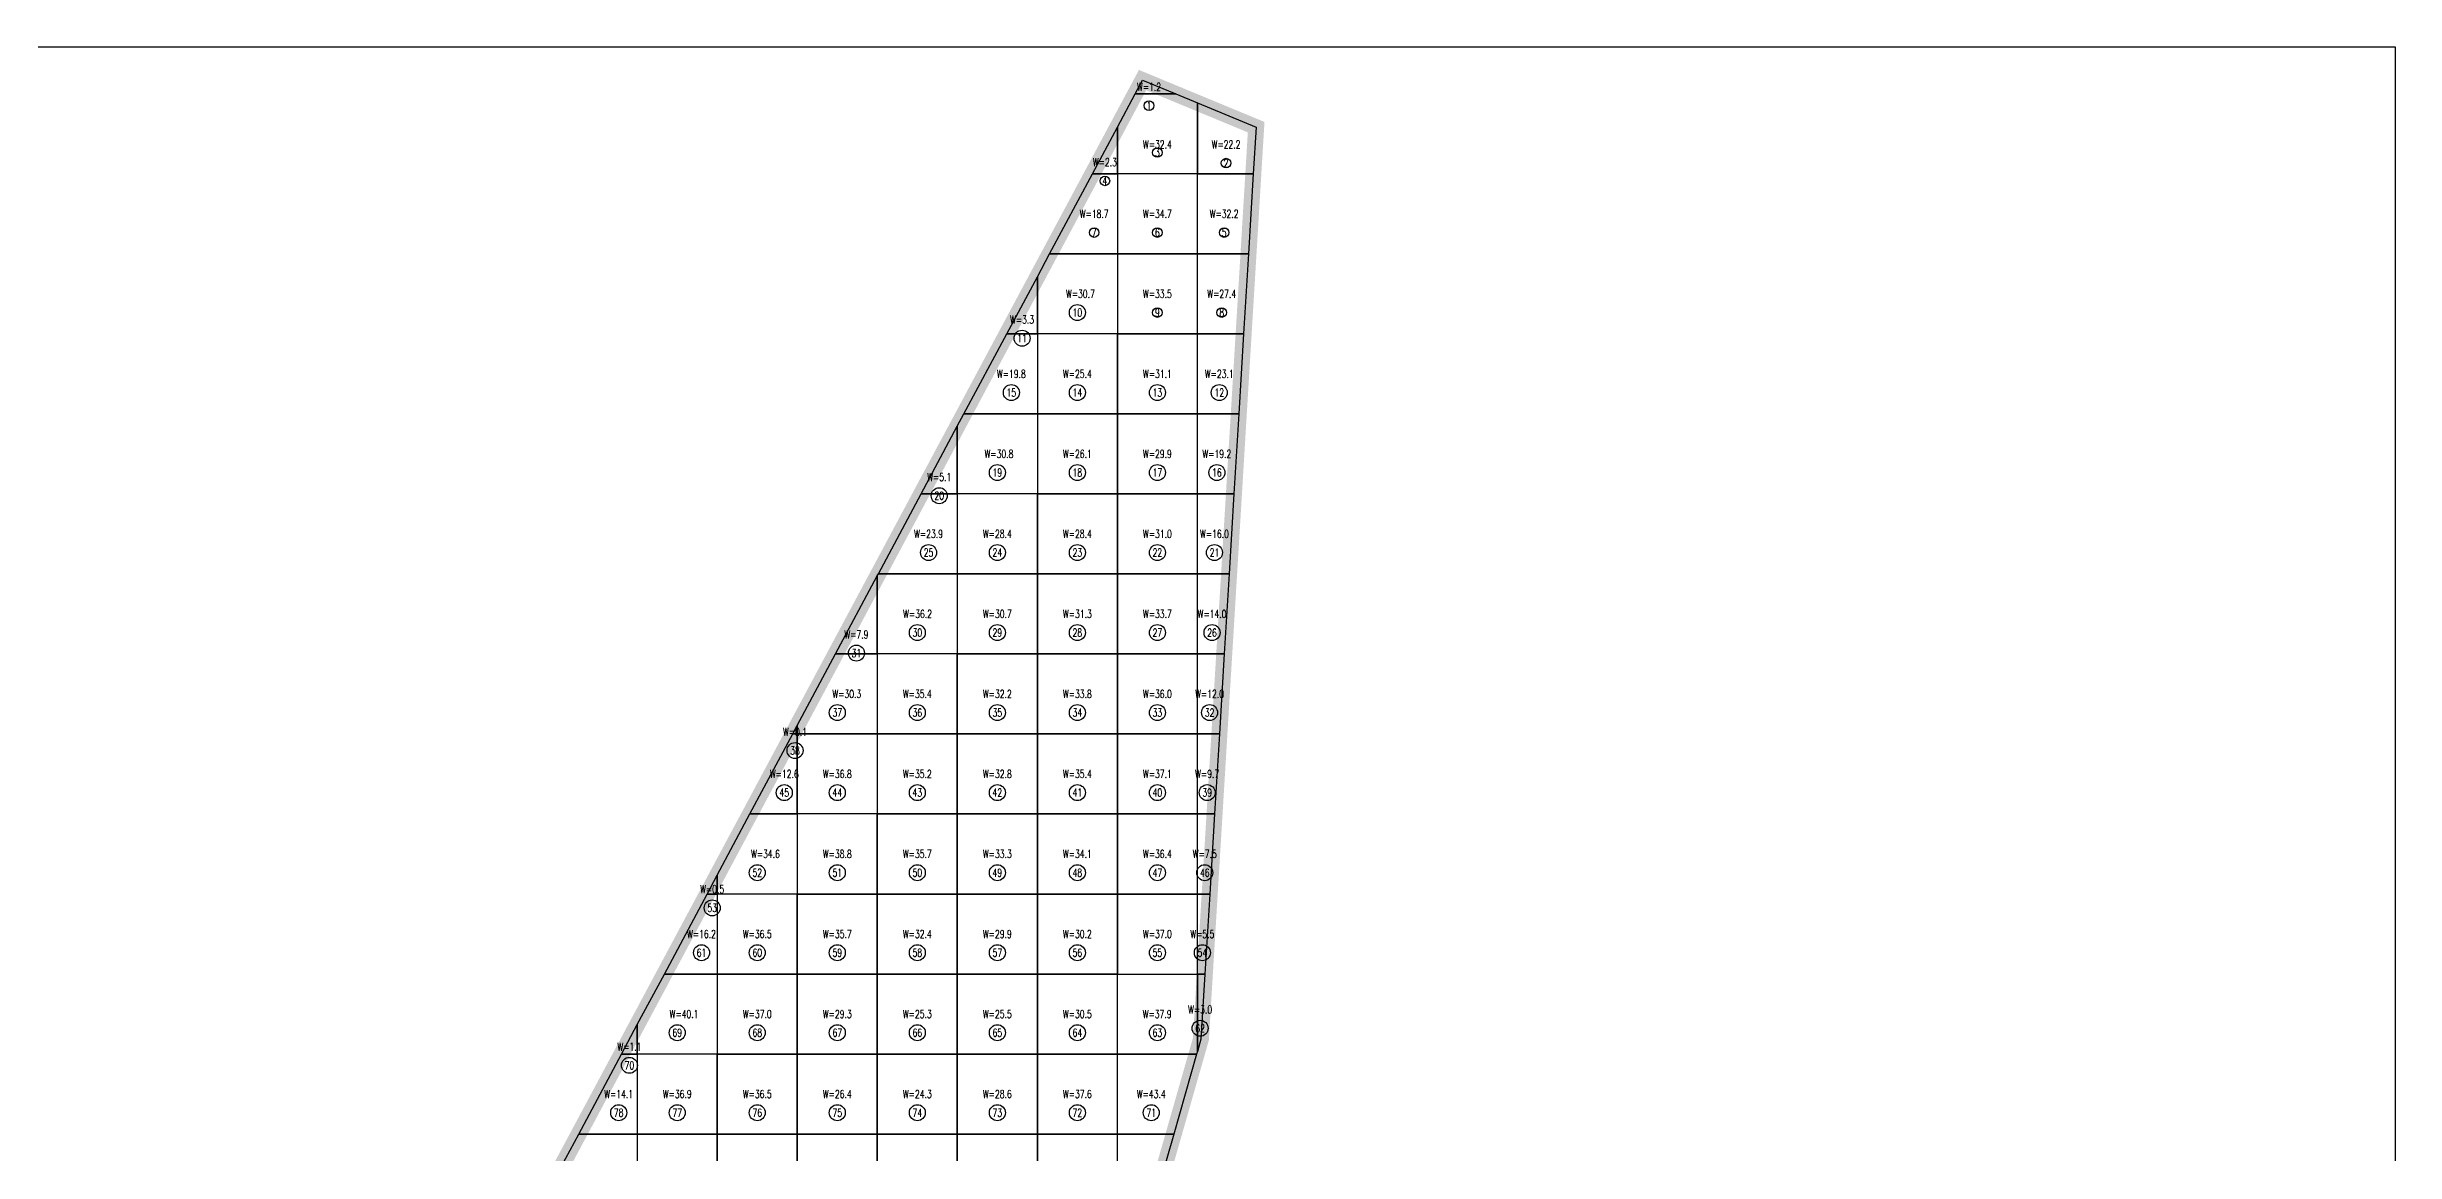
# Model space of a CAD drawing. Extents: x 4283 to 40403, y 1134 to 1764.
# Drawn here: x 27927.2 to 28013.5, y 1631.7 to 1672.4 of the extents above; entities that cross this region are included whole.
import ezdxf
from ezdxf.enums import TextEntityAlignment as Align

# ---------------------------------------------------------------- set-up
doc = ezdxf.new("R2010")
doc.units = 0
for name, color, linetype in [('tdz_1-5方格网', 2, 'Continuous'), ('tdz_1-5方格网计算', 7, 'Continuous'), ('tdz_土方计算图', 7, 'Continuous'), ('tdz_格田', 6, 'Continuous')]:
    doc.layers.add(name, color=color, linetype=linetype)
doc.styles.add('GLandNum', font='txt_____.ttf', dxfattribs={"width": 0.7, "height": 0.5})

msp = doc.modelspace()

# ---------------------------------------------------------------- linework, layer by layer
at = {"layer": 'tdz_1-5方格网', "linetype": 'Continuous'}
for points in [[(27968.648, 1670.633, 2001.765), (27967.153, 1670.633, 2001.823), (27967.424, 1671.14, 2001.765)], [(27969.439, 1670.305, 2001.765), (27969.439, 1667.692, 2002), (27966.498, 1667.692, 2002.119), (27966.498, 1669.408, 2001.997), (27967.153, 1670.633, 2001.823), (27968.648, 1670.633, 2001.765)], [(27971.495, 1667.692, 2001.816), (27969.439, 1667.692, 2002), (27969.439, 1670.305, 2001.765), (27971.599, 1669.409, 2001.765)], [(27966.498, 1669.408, 2001.997), (27966.498, 1667.692, 2002.119), (27965.579, 1667.692, 2002.227)], [(27965.579, 1667.692, 2002.227), (27966.498, 1667.692, 2002.119), (27966.498, 1664.75, 2002.329), (27964.006, 1664.75, 2002.622)], [(27966.498, 1667.692, 2002.119), (27966.498, 1664.75, 2002.329), (27969.439, 1664.75, 2002.044), (27969.439, 1667.692, 2002)], [(27969.439, 1667.692, 2002), (27971.495, 1667.692, 2001.816), (27971.317, 1664.75, 2001.905), (27969.439, 1664.75, 2002.044)], [(27964.006, 1664.75, 2002.622), (27966.498, 1664.75, 2002.329), (27966.498, 1661.809, 2002.387), (27963.556, 1661.809, 2002.792), (27963.556, 1663.91, 2002.734)], [(27966.498, 1664.75, 2002.329), (27966.498, 1661.809, 2002.387), (27969.439, 1661.809, 2002.104), (27969.439, 1664.75, 2002.044)], [(27969.439, 1664.75, 2002.044), (27971.317, 1664.75, 2001.905), (27971.139, 1661.809, 2001.994), (27969.439, 1661.809, 2002.104)], [(27963.556, 1663.91, 2002.734), (27963.556, 1661.809, 2002.792), (27962.433, 1661.809, 2003.016)], [(27962.433, 1661.809, 2003.016), (27963.556, 1661.809, 2002.792), (27963.556, 1658.868, 2002.949), (27960.859, 1658.868, 2003.411)], [(27963.556, 1661.809, 2002.792), (27963.556, 1658.868, 2002.949), (27966.498, 1658.868, 2002.471), (27966.498, 1661.809, 2002.387)], [(27966.498, 1661.809, 2002.387), (27966.498, 1658.868, 2002.471), (27969.439, 1658.868, 2002.164), (27969.439, 1661.809, 2002.104)], [(27969.439, 1661.809, 2002.104), (27971.139, 1661.809, 2001.994), (27970.96, 1658.868, 2002.083), (27969.439, 1658.868, 2002.164)], [(27960.859, 1658.868, 2003.411), (27963.556, 1658.868, 2002.949), (27963.556, 1655.927, 2003.091), (27960.615, 1655.927, 2003.698), (27960.615, 1658.412, 2003.472)], [(27963.556, 1658.868, 2002.949), (27963.556, 1655.927, 2003.091), (27966.498, 1655.927, 2002.638), (27966.498, 1658.868, 2002.471)], [(27966.498, 1658.868, 2002.471), (27966.498, 1655.927, 2002.638), (27969.439, 1655.927, 2002.224), (27969.439, 1658.868, 2002.164)], [(27969.439, 1658.868, 2002.164), (27970.96, 1658.868, 2002.083), (27970.782, 1655.927, 2002.172), (27969.439, 1655.927, 2002.224)], [(27960.615, 1658.412, 2003.472), (27960.615, 1655.927, 2003.698), (27959.286, 1655.927, 2003.805)], [(27959.286, 1655.927, 2003.805), (27960.615, 1655.927, 2003.698), (27960.615, 1652.986, 2003.801), (27957.713, 1652.986, 2004.225)], [(27960.615, 1655.927, 2003.698), (27960.615, 1652.986, 2003.801), (27963.556, 1652.986, 2003.276), (27963.556, 1655.927, 2003.091)], [(27963.556, 1655.927, 2003.091), (27963.556, 1652.986, 2003.276), (27966.498, 1652.986, 2002.844), (27966.498, 1655.927, 2002.638)], [(27966.498, 1655.927, 2002.638), (27966.498, 1652.986, 2002.844), (27969.439, 1652.986, 2002.378), (27969.439, 1655.927, 2002.224)], [(27969.439, 1655.927, 2002.224), (27970.782, 1655.927, 2002.172), (27970.604, 1652.986, 2002.293), (27969.439, 1652.986, 2002.378)], [(27957.674, 1652.914, 2004.235), (27957.674, 1650.045, 2004.648), (27956.139, 1650.045, 2004.648)], [(27957.713, 1652.986, 2004.225), (27960.615, 1652.986, 2003.801), (27960.615, 1650.045, 2004.045), (27957.674, 1650.045, 2004.648), (27957.674, 1652.914, 2004.235)], [(27960.615, 1652.986, 2003.801), (27960.615, 1650.045, 2004.045), (27963.556, 1650.045, 2003.447), (27963.556, 1652.986, 2003.276)], [(27963.556, 1652.986, 2003.276), (27963.556, 1650.045, 2003.447), (27966.498, 1650.045, 2003.048), (27966.498, 1652.986, 2002.844)], [(27966.498, 1652.986, 2002.844), (27966.498, 1650.045, 2003.048), (27969.439, 1650.045, 2002.554), (27969.439, 1652.986, 2002.378)], [(27969.439, 1652.986, 2002.378), (27970.604, 1652.986, 2002.293), (27970.426, 1650.045, 2002.459), (27969.439, 1650.045, 2002.554)], [(27956.139, 1650.045, 2004.648), (27957.674, 1650.045, 2004.648), (27957.674, 1647.103, 2004.734), (27954.733, 1647.103, 2005.059), (27954.733, 1647.416, 2005.025)], [(27957.674, 1650.045, 2004.648), (27957.674, 1647.103, 2004.734), (27960.615, 1647.103, 2004.082), (27960.615, 1650.045, 2004.045)], [(27960.615, 1650.045, 2004.045), (27960.615, 1647.103, 2004.082), (27963.556, 1647.103, 2003.617), (27963.556, 1650.045, 2003.447)], [(27963.556, 1650.045, 2003.447), (27963.556, 1647.103, 2003.617), (27966.498, 1647.103, 2003.225), (27966.498, 1650.045, 2003.048)], [(27966.498, 1650.045, 2003.048), (27966.498, 1647.103, 2003.225), (27969.439, 1647.103, 2002.699), (27969.439, 1650.045, 2002.554)], [(27969.439, 1650.045, 2002.554), (27970.426, 1650.045, 2002.459), (27970.248, 1647.103, 2002.626), (27969.439, 1647.103, 2002.699)], [(27954.566, 1647.103, 2005.07), (27954.733, 1647.103, 2005.059), (27954.733, 1644.162, 2005.442), (27952.993, 1644.162, 2005.492)], [(27954.733, 1647.416, 2005.025), (27954.733, 1647.103, 2005.059), (27954.566, 1647.103, 2005.07)], [(27954.733, 1644.162, 2005.442), (27954.733, 1647.103, 2005.059), (27957.674, 1647.103, 2004.734), (27957.674, 1644.162, 2004.902)], [(27957.674, 1647.103, 2004.734), (27957.674, 1644.162, 2004.902), (27960.615, 1644.162, 2004.257), (27960.615, 1647.103, 2004.082)], [(27960.615, 1647.103, 2004.082), (27960.615, 1644.162, 2004.257), (27963.556, 1644.162, 2003.779), (27963.556, 1647.103, 2003.617)], [(27963.556, 1647.103, 2003.617), (27963.556, 1644.162, 2003.779), (27966.498, 1644.162, 2003.351), (27966.498, 1647.103, 2003.225)], [(27966.498, 1647.103, 2003.225), (27966.498, 1644.162, 2003.351), (27969.439, 1644.162, 2002.845), (27969.439, 1647.103, 2002.699)], [(27969.439, 1647.103, 2002.699), (27970.248, 1647.103, 2002.626), (27970.07, 1644.162, 2002.792), (27969.439, 1644.162, 2002.845)], [(27952.993, 1644.162, 2005.492), (27954.733, 1644.162, 2005.442), (27954.733, 1641.221, 2005.514), (27951.792, 1641.221, 2005.892), (27951.792, 1641.917, 2005.821)], [(27954.733, 1644.162, 2005.442), (27954.733, 1641.221, 2005.514), (27957.674, 1641.221, 2004.956), (27957.674, 1644.162, 2004.902)], [(27957.674, 1644.162, 2004.902), (27957.674, 1641.221, 2004.956), (27960.615, 1641.221, 2004.391), (27960.615, 1644.162, 2004.257)], [(27960.615, 1644.162, 2004.257), (27960.615, 1641.221, 2004.391), (27963.556, 1641.221, 2003.839), (27963.556, 1644.162, 2003.779)], [(27963.556, 1644.162, 2003.779), (27963.556, 1641.221, 2003.839), (27966.498, 1641.221, 2003.364), (27966.498, 1644.162, 2003.351)], [(27966.498, 1644.162, 2003.351), (27966.498, 1641.221, 2003.364), (27969.439, 1641.221, 2002.981), (27969.439, 1644.162, 2002.845)], [(27969.439, 1644.162, 2002.845), (27970.07, 1644.162, 2002.792), (27969.891, 1641.221, 2002.977), (27969.439, 1641.221, 2002.981)], [(27951.792, 1641.917, 2005.821), (27951.792, 1641.221, 2005.892), (27951.419, 1641.221, 2005.924)], [(27951.419, 1641.221, 2005.924), (27951.792, 1641.221, 2005.892), (27951.792, 1638.28, 2006.101), (27949.846, 1638.28, 2006.468)], [(27951.792, 1641.221, 2005.892), (27951.792, 1638.28, 2006.101), (27954.733, 1638.28, 2005.586), (27954.733, 1641.221, 2005.514)], [(27954.733, 1641.221, 2005.514), (27954.733, 1638.28, 2005.586), (27957.674, 1638.28, 2004.954), (27957.674, 1641.221, 2004.956)], [(27957.674, 1641.221, 2004.956), (27957.674, 1638.28, 2004.954), (27960.615, 1638.28, 2004.388), (27960.615, 1641.221, 2004.391)], [(27960.615, 1641.221, 2004.391), (27960.615, 1638.28, 2004.388), (27963.556, 1638.28, 2003.818), (27963.556, 1641.221, 2003.839)], [(27963.556, 1641.221, 2003.839), (27963.556, 1638.28, 2003.818), (27966.498, 1638.28, 2003.425), (27966.498, 1641.221, 2003.364)], [(27966.498, 1641.221, 2003.364), (27966.498, 1638.28, 2003.425), (27969.439, 1638.28, 2003.305), (27969.439, 1641.221, 2002.981)], [(27969.439, 1641.221, 2002.981), (27969.891, 1641.221, 2002.977), (27969.713, 1638.28, 2003.3), (27969.439, 1638.28, 2003.305)], [(27949.846, 1638.28, 2006.468), (27951.792, 1638.28, 2006.101), (27951.792, 1635.339, 2006.425), (27948.851, 1635.339, 2006.582), (27948.851, 1636.419, 2006.548)], [(27951.792, 1638.28, 2006.101), (27951.792, 1635.339, 2006.425), (27954.733, 1635.339, 2005.511), (27954.733, 1638.28, 2005.586)], [(27954.733, 1638.28, 2005.586), (27954.733, 1635.339, 2005.511), (27957.674, 1635.339, 2004.843), (27957.674, 1638.28, 2004.954)], [(27957.674, 1638.28, 2004.954), (27957.674, 1635.339, 2004.843), (27960.615, 1635.339, 2004.321), (27960.615, 1638.28, 2004.388)], [(27960.615, 1638.28, 2004.388), (27960.615, 1635.339, 2004.321), (27963.556, 1635.339, 2003.977), (27963.556, 1638.28, 2003.818)], [(27963.556, 1638.28, 2003.818), (27963.556, 1635.339, 2003.977), (27966.498, 1635.339, 2003.743), (27966.498, 1638.28, 2003.425)], [(27969.411, 1635.339, 2003.608), (27966.498, 1635.339, 2003.743), (27966.498, 1638.28, 2003.425), (27969.439, 1638.28, 2003.305), (27969.439, 1635.435, 2003.6)], [(27969.439, 1638.28, 2003.305), (27969.713, 1638.28, 2003.3), (27969.568, 1635.888, 2003.563), (27969.439, 1635.435, 2003.6)], [(27948.851, 1636.419, 2006.548), (27948.851, 1635.339, 2006.582), (27948.272, 1635.339, 2006.595)], [(27948.272, 1635.339, 2006.595), (27948.851, 1635.339, 2006.582), (27948.851, 1632.398, 2006.635), (27946.699, 1632.398, 2006.721)], [(27948.851, 1635.339, 2006.582), (27948.851, 1632.398, 2006.635), (27951.792, 1632.398, 2006.475), (27951.792, 1635.339, 2006.425)], [(27951.792, 1635.339, 2006.425), (27951.792, 1632.398, 2006.475), (27954.733, 1632.398, 2005.659), (27954.733, 1635.339, 2005.511)], [(27954.733, 1635.339, 2005.511), (27954.733, 1632.398, 2005.659), (27957.674, 1632.398, 2005.09), (27957.674, 1635.339, 2004.843)], [(27957.674, 1635.339, 2004.843), (27957.674, 1632.398, 2005.09), (27960.615, 1632.398, 2004.642), (27960.615, 1635.339, 2004.321)], [(27960.615, 1635.339, 2004.321), (27960.615, 1632.398, 2004.642), (27963.556, 1632.398, 2004.341), (27963.556, 1635.339, 2003.977)], [(27963.556, 1635.339, 2003.977), (27963.556, 1632.398, 2004.341), (27966.498, 1632.398, 2004.057), (27966.498, 1635.339, 2003.743)], [(27966.498, 1635.339, 2003.743), (27969.411, 1635.339, 2003.608), (27968.57, 1632.398, 2003.845), (27966.498, 1632.398, 2004.057)], [(27946.699, 1632.398, 2006.721), (27948.851, 1632.398, 2006.635), (27948.851, 1629.456, 2006.685), (27945.909, 1629.456, 2006.83), (27945.909, 1630.921, 2006.784)], [(27948.851, 1632.398, 2006.635), (27948.851, 1629.456, 2006.685), (27951.792, 1629.456, 2006.476), (27951.792, 1632.398, 2006.475)], [(27951.792, 1632.398, 2006.475), (27951.792, 1629.456, 2006.476), (27954.733, 1629.456, 2005.89), (27954.733, 1632.398, 2005.659)], [(27954.733, 1632.398, 2005.659), (27954.733, 1629.456, 2005.89), (27957.674, 1629.456, 2005.43), (27957.674, 1632.398, 2005.09)], [(27957.674, 1632.398, 2005.09), (27957.674, 1629.456, 2005.43), (27960.615, 1629.456, 2005.041), (27960.615, 1632.398, 2004.642)], [(27960.615, 1632.398, 2004.642), (27960.615, 1629.456, 2005.041), (27963.556, 1629.456, 2004.631), (27963.556, 1632.398, 2004.341)], [(27963.556, 1632.398, 2004.341), (27963.556, 1629.456, 2004.631), (27966.498, 1629.456, 2004.339), (27966.498, 1632.398, 2004.057)], [(27966.498, 1632.398, 2004.057), (27968.57, 1632.398, 2003.845), (27967.73, 1629.456, 2004.082), (27966.498, 1629.456, 2004.339)]]:
    msp.add_polyline3d(points, close=True, dxfattribs=at)
at = {"layer": 'tdz_1-5方格网计算', "color": 7}
for centre, radius in [((27967.662, 1670.2), 0.176), ((27967.968, 1668.476), 0.176), ((27966.039, 1667.434), 0.176), ((27970.493, 1668.088), 0.176), ((27965.645, 1665.535), 0.176), ((27967.968, 1665.535), 0.176), ((27970.422, 1665.535), 0.176), ((27965.027, 1662.594), 0.294), ((27967.968, 1662.594), 0.176), ((27970.333, 1662.594), 0.176), ((27962.995, 1661.648), 0.294), ((27962.601, 1659.652), 0.294), ((27965.027, 1659.652), 0.294), ((27967.968, 1659.652), 0.294), ((27970.244, 1659.652), 0.294), ((27962.086, 1656.711), 0.294), ((27965.027, 1656.711), 0.294), ((27967.968, 1656.711), 0.294), ((27970.155, 1656.711), 0.294), ((27959.951, 1655.862), 0.294), ((27959.557, 1653.77), 0.294), ((27962.086, 1653.77), 0.294), ((27965.027, 1653.77), 0.294), ((27967.968, 1653.77), 0.294), ((27970.066, 1653.77), 0.294), ((27959.145, 1650.829), 0.294), ((27962.086, 1650.829), 0.294), ((27965.027, 1650.829), 0.294), ((27967.968, 1650.829), 0.294), ((27969.977, 1650.829), 0.294), ((27956.907, 1650.076), 0.294), ((27956.204, 1647.888), 0.294), ((27959.145, 1647.888), 0.294), ((27962.086, 1647.888), 0.294), ((27965.027, 1647.888), 0.294), ((27967.968, 1647.888), 0.294), ((27969.888, 1647.888), 0.294), ((27954.649, 1646.495), 0.294), ((27954.256, 1644.947), 0.294), ((27956.204, 1644.947), 0.294), ((27959.145, 1644.947), 0.294), ((27962.086, 1644.947), 0.294), ((27965.027, 1644.947), 0.294), ((27967.968, 1644.947), 0.294), ((27969.799, 1644.947), 0.294), ((27953.262, 1642.005), 0.294), ((27956.204, 1642.005), 0.294), ((27959.145, 1642.005), 0.294), ((27962.086, 1642.005), 0.294), ((27965.027, 1642.005), 0.294), ((27967.968, 1642.005), 0.294), ((27969.71, 1642.005), 0.294), ((27951.605, 1640.709), 0.294), ((27951.212, 1639.064), 0.294), ((27953.262, 1639.064), 0.294), ((27956.204, 1639.064), 0.294), ((27959.145, 1639.064), 0.294), ((27962.086, 1639.064), 0.294), ((27965.027, 1639.064), 0.294), ((27967.968, 1639.064), 0.294), ((27969.621, 1639.064), 0.294), ((27950.321, 1636.123), 0.294), ((27953.262, 1636.123), 0.294), ((27956.204, 1636.123), 0.294), ((27959.145, 1636.123), 0.294), ((27962.086, 1636.123), 0.294), ((27965.027, 1636.123), 0.294), ((27967.968, 1636.123), 0.294), ((27969.54, 1636.284), 0.294), ((27948.562, 1634.923), 0.294), ((27948.168, 1633.182), 0.294), ((27950.321, 1633.182), 0.294), ((27953.262, 1633.182), 0.294), ((27956.204, 1633.182), 0.294), ((27959.145, 1633.182), 0.294), ((27962.086, 1633.182), 0.294), ((27965.027, 1633.182), 0.294), ((27967.744, 1633.182), 0.294)]:
    msp.add_circle(centre, radius, dxfattribs=at)
at = {"layer": 'tdz_土方计算图', "linetype": 'Continuous'}
for points in [[(27883.46, 1672.357), (28013.46, 1672.357)], [(28013.46, 1672.357), (28013.46, 1512.357)]]:
    msp.add_lwpolyline(points, dxfattribs=at)
at = {"layer": 'tdz_格田', "linetype": 'Continuous', "const_width": 0.588}
msp.add_lwpolyline([(27960.434, 1573.574), (27925.321, 1592.434), (27967.424, 1671.14), (27971.599, 1669.409), (27969.568, 1635.888), (27961.048, 1606.084), (27960.434, 1573.574)], close=True, dxfattribs=at)

# ---------------------------------------------------------------- texts
at = {"layer": 'tdz_1-5方格网计算', "color": 173, "style": 'GLandNum', "width": 0.7}
for s, p in [('W=1.2', (27967.662, 1670.887)), ('W=32.4', (27967.968, 1668.774)), ('W=22.2', (27970.493, 1668.774)), ('W=2.3', (27966.039, 1668.121)), ('W=18.7', (27965.645, 1666.221)), ('W=34.7', (27967.968, 1666.221)), ('W=32.2', (27970.422, 1666.221)), ('W=30.7', (27965.139, 1663.28)), ('W=33.5', (27967.968, 1663.28)), ('W=27.4', (27970.333, 1663.28)), ('W=3.3', (27962.995, 1662.334)), ('W=19.8', (27962.601, 1660.339)), ('W=25.4', (27965.027, 1660.339)), ('W=31.1', (27967.968, 1660.339)), ('W=23.1', (27970.244, 1660.339)), ('W=30.8', (27962.147, 1657.398)), ('W=26.1', (27965.027, 1657.398)), ('W=29.9', (27967.968, 1657.398)), ('W=19.2', (27970.155, 1657.398)), ('W=5.1', (27959.951, 1656.548)), ('W=23.9', (27959.557, 1654.456)), ('W=28.4', (27962.086, 1654.456)), ('W=28.4', (27965.027, 1654.456)), ('W=31.0', (27967.968, 1654.456)), ('W=16.0', (27970.066, 1654.456)), ('W=36.2', (27959.154, 1651.515)), ('W=30.7', (27962.086, 1651.515)), ('W=31.3', (27965.027, 1651.515)), ('W=33.7', (27967.968, 1651.515)), ('W=14.0', (27969.977, 1651.515)), ('W=7.9', (27956.907, 1650.762)), ('W=30.3', (27956.555, 1648.574)), ('W=35.4', (27959.145, 1648.574)), ('W=32.2', (27962.086, 1648.574)), ('W=33.8', (27965.027, 1648.574)), ('W=36.0', (27967.968, 1648.574)), ('W=12.0', (27969.888, 1648.574)), ('W=0.1', (27954.649, 1647.181)), ('W=12.6', (27954.256, 1645.633)), ('W=36.8', (27956.204, 1645.633)), ('W=35.2', (27959.145, 1645.633)), ('W=32.8', (27962.086, 1645.633)), ('W=35.4', (27965.027, 1645.633)), ('W=37.1', (27967.968, 1645.633)), ('W=9.7', (27969.799, 1645.633)), ('W=34.6', (27953.563, 1642.692)), ('W=38.8', (27956.204, 1642.692)), ('W=35.7', (27959.145, 1642.692)), ('W=33.3', (27962.086, 1642.692)), ('W=34.1', (27965.027, 1642.692)), ('W=36.4', (27967.968, 1642.692)), ('W=7.5', (27969.71, 1642.692)), ('W=0.5', (27951.605, 1641.395)), ('W=16.2', (27951.212, 1639.75)), ('W=36.5', (27953.262, 1639.75)), ('W=35.7', (27956.204, 1639.75)), ('W=32.4', (27959.145, 1639.75)), ('W=29.9', (27962.086, 1639.75)), ('W=30.2', (27965.027, 1639.75)), ('W=37.0', (27967.968, 1639.75)), ('W=5.5', (27969.621, 1639.75)), ('W=40.1', (27950.57, 1636.809)), ('W=37.0', (27953.262, 1636.809)), ('W=29.3', (27956.204, 1636.809)), ('W=25.3', (27959.145, 1636.809)), ('W=25.5', (27962.086, 1636.809)), ('W=30.5', (27965.027, 1636.809)), ('W=37.9', (27967.961, 1636.809)), ('W=3.0', (27969.54, 1636.971)), ('W=1.1', (27948.562, 1635.609)), ('W=14.1', (27948.168, 1633.868)), ('W=36.9', (27950.321, 1633.868)), ('W=36.5', (27953.262, 1633.868)), ('W=26.4', (27956.204, 1633.868)), ('W=24.3', (27959.145, 1633.868)), ('W=28.6', (27962.086, 1633.868)), ('W=37.6', (27965.027, 1633.868)), ('W=43.4', (27967.744, 1633.868))]:
    msp.add_text(s, height=0.2941, dxfattribs=at).set_placement(p, align=Align.MIDDLE_CENTER)
at = {"layer": 'tdz_1-5方格网计算', "color": 7, "style": 'GLandNum', "width": 0.7}
for s, height, p in [('1', 0.294, (27967.662, 1670.2)), ('3', 0.294, (27967.968, 1668.476)), ('4', 0.294, (27966.039, 1667.434)), ('2', 0.294, (27970.493, 1668.088)), ('7', 0.294, (27965.645, 1665.535)), ('6', 0.294, (27967.968, 1665.535)), ('5', 0.294, (27970.422, 1665.535)), ('10', 0.2941, (27965.027, 1662.594)), ('9', 0.294, (27967.968, 1662.594)), ('8', 0.294, (27970.333, 1662.594)), ('11', 0.2941, (27962.995, 1661.648)), ('15', 0.2941, (27962.601, 1659.652)), ('14', 0.2941, (27965.027, 1659.652)), ('13', 0.2941, (27967.968, 1659.652)), ('12', 0.2941, (27970.244, 1659.652)), ('19', 0.2941, (27962.086, 1656.711)), ('18', 0.2941, (27965.027, 1656.711)), ('17', 0.2941, (27967.968, 1656.711)), ('16', 0.2941, (27970.155, 1656.711)), ('20', 0.2941, (27959.951, 1655.862)), ('25', 0.2941, (27959.557, 1653.77)), ('24', 0.2941, (27962.086, 1653.77)), ('23', 0.2941, (27965.027, 1653.77)), ('22', 0.2941, (27967.968, 1653.77)), ('21', 0.2941, (27970.066, 1653.77)), ('31', 0.2941, (27956.907, 1650.076)), ('30', 0.2941, (27959.145, 1650.829)), ('29', 0.2941, (27962.086, 1650.829)), ('28', 0.2941, (27965.027, 1650.829)), ('27', 0.2941, (27967.968, 1650.829)), ('26', 0.2941, (27969.977, 1650.829)), ('37', 0.2941, (27956.204, 1647.888)), ('36', 0.2941, (27959.145, 1647.888)), ('35', 0.2941, (27962.086, 1647.888)), ('34', 0.2941, (27965.027, 1647.888)), ('33', 0.2941, (27967.968, 1647.888)), ('32', 0.2941, (27969.888, 1647.888)), ('38', 0.2941, (27954.649, 1646.495)), ('45', 0.2941, (27954.256, 1644.947)), ('44', 0.2941, (27956.204, 1644.947)), ('43', 0.2941, (27959.145, 1644.947)), ('42', 0.2941, (27962.086, 1644.947)), ('41', 0.2941, (27965.027, 1644.947)), ('40', 0.2941, (27967.968, 1644.947)), ('39', 0.2941, (27969.799, 1644.947)), ('52', 0.2941, (27953.262, 1642.005)), ('51', 0.2941, (27956.204, 1642.005)), ('50', 0.2941, (27959.145, 1642.005)), ('49', 0.2941, (27962.086, 1642.005)), ('48', 0.2941, (27965.027, 1642.005)), ('47', 0.2941, (27967.968, 1642.005)), ('46', 0.2941, (27969.71, 1642.005)), ('53', 0.2941, (27951.605, 1640.709)), ('61', 0.2941, (27951.212, 1639.064)), ('60', 0.2941, (27953.262, 1639.064)), ('59', 0.2941, (27956.204, 1639.064)), ('58', 0.2941, (27959.145, 1639.064)), ('57', 0.2941, (27962.086, 1639.064)), ('56', 0.2941, (27965.027, 1639.064)), ('55', 0.2941, (27967.968, 1639.064)), ('54', 0.2941, (27969.621, 1639.064)), ('62', 0.2941, (27969.54, 1636.284)), ('69', 0.2941, (27950.321, 1636.123)), ('68', 0.2941, (27953.262, 1636.123)), ('67', 0.2941, (27956.204, 1636.123)), ('66', 0.2941, (27959.145, 1636.123)), ('65', 0.2941, (27962.086, 1636.123)), ('64', 0.2941, (27965.027, 1636.123)), ('63', 0.2941, (27967.968, 1636.123)), ('70', 0.2941, (27948.562, 1634.923)), ('78', 0.2941, (27948.168, 1633.182)), ('77', 0.2941, (27950.321, 1633.182)), ('76', 0.2941, (27953.262, 1633.182)), ('75', 0.2941, (27956.204, 1633.182)), ('74', 0.2941, (27959.145, 1633.182)), ('73', 0.2941, (27962.086, 1633.182)), ('72', 0.2941, (27965.027, 1633.182)), ('71', 0.2941, (27967.744, 1633.182))]:
    msp.add_text(s, height=height, dxfattribs=at).set_placement(p, align=Align.MIDDLE_CENTER)

doc.saveas('drawing.dxf')
